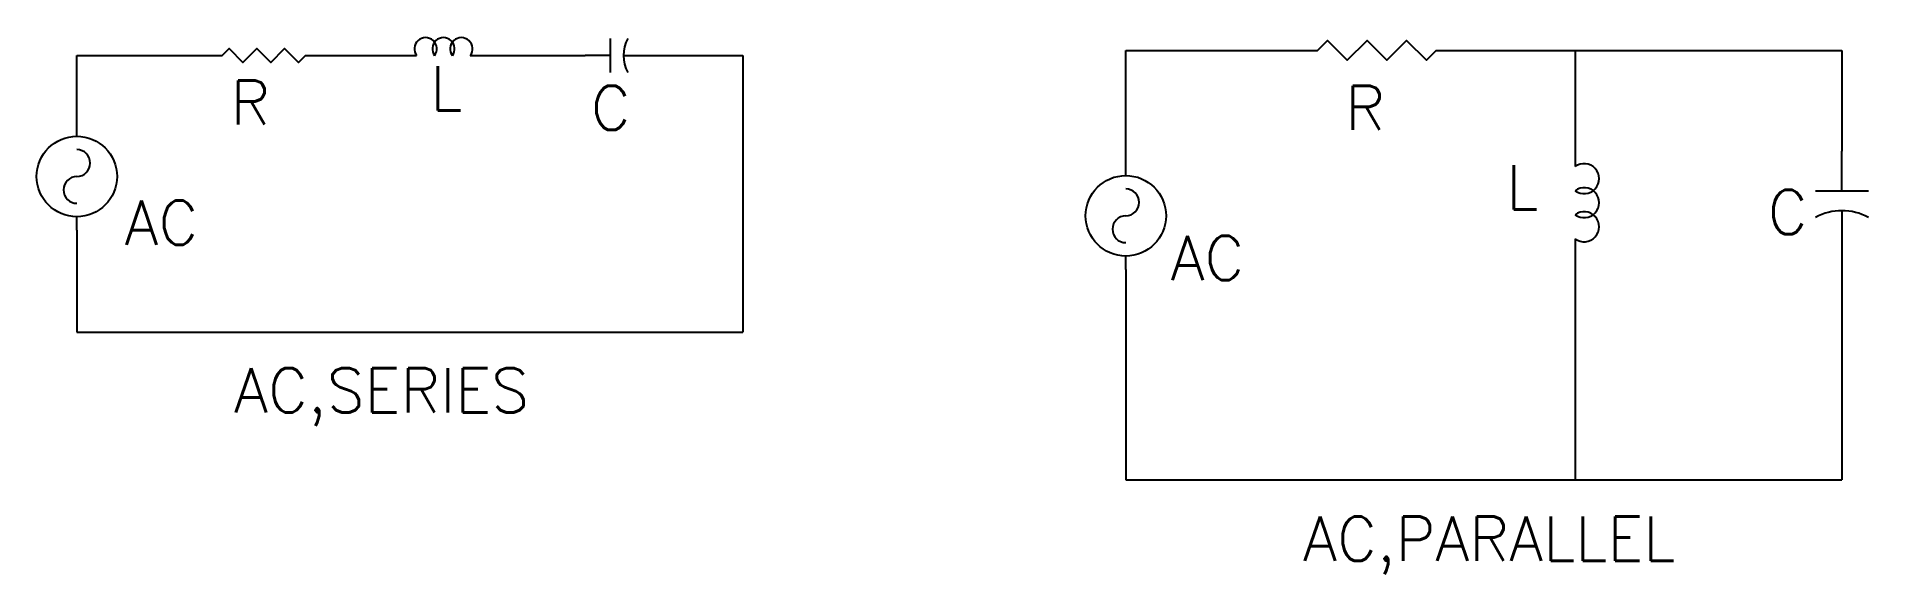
# Model space of a CAD drawing. Header units: inches. Extents: x 8 to 133, y 6 to 43.
import ezdxf

# ---------------------------------------------------------------- set-up
doc = ezdxf.new("R2010")
doc.units = ezdxf.units.IN
doc.header["$MEASUREMENT"] = 0
doc.styles.get("Standard").update_dxf_attribs({"font": 'txt.shx', "height": 3})

# ---------------------------------------------------------------- blocks, each defined once
blk = doc.blocks.new('Generator - AC')
at = {"color": 7}
for p, q in [((0, 0), (0.05, 0)), ((0.35, 0), (0.4, 0))]:
    blk.add_line(p, q, dxfattribs=at)
blk.add_circle((0.2, 0), 0.15, dxfattribs=at)
for centre, start, end in [((0.15, 0), 0, 180), ((0.25, 0), 180, 0)]:
    blk.add_arc(centre, 0.05, start, end, dxfattribs=at)
blk = doc.blocks.new('Resistor')
at = {"color": 7}
blk.add_lwpolyline([(0, 0), (0.05, 0), (0.075, 0.025), (0.125, -0.025), (0.175, 0.025), (0.225, -0.025), (0.275, 0.025), (0.325, -0.025), (0.35, 0), (0.4, 0)], dxfattribs=at)
blk = doc.blocks.new('Inductor')
at = {"color": 7}
for p, q in [((0, 0), (0.05, 0)), ((0.35, 0), (0.4, 0))]:
    blk.add_line(p, q, dxfattribs=at)
for centre in [(0.1, 0.0375), (0.2, 0.0375), (0.3, 0.0375)]:
    blk.add_arc(centre, 0.0625, 323.1301, 216.8699, dxfattribs=at)
blk = doc.blocks.new('Capacitor')
at = {"color": 7}
for p, q in [((0.15, -0.1), (0.15, 0.1)), ((0.15, 0), (0, 0)), ((0.225, 0), (0.4, 0))]:
    blk.add_line(p, q, dxfattribs=at)
blk.add_arc((0.4375, 0), 0.2125, 151.9275, 208.0725, dxfattribs=at)

msp = doc.modelspace()

# ---------------------------------------------------------------- linework, layer by layer
for p, q in [((11.06, 37.12), (11.06, 41.68)), ((11.06, 41.68), (12.77, 41.68)), ((12.77, 41.68), (19.99, 41.68)), ((27.54, 41.68), (33.56, 41.68)), ((38.42, 41.68), (45.62, 41.68)), ((50.25, 41.68), (56.35, 41.68)), ((56.35, 41.68), (56.35, 24.89)), ((82.39, 34.44), (82.39, 42.03)), ((82.39, 42.03), (94.08, 42.03)), ((104.84, 42.03), (112.94, 42.03)), ((112.94, 42.03), (112.94, 34.95)), ((112.94, 42.03), (131.08, 42.03)), ((131.08, 42.03), (131.08, 35.19)), ((11.06, 29.82), (11.06, 22.9)), ((112.94, 28.42), (112.94, 12.87)), ((131.08, 27.99), (131.08, 12.87)), ((82.39, 27.15), (82.39, 12.87)), ((56.35, 24.89), (56.35, 22.9)), ((11.06, 22.9), (56.35, 22.9)), ((82.39, 12.87), (131.08, 12.87))]:
    msp.add_line(p, q)

# ---------------------------------------------------------------- block references
for name, p, xscale, yscale, zscale in [('Inductor', (33.56, 41.68), 12.15244570447283, 12.15244570447283, 12.15244570447283), ('Capacitor', (45.62, 41.68), 11.582799589297, 11.582799589297, 11.582799589297), ('Resistor', (94.08, 42.03), 26.91230174136894, 26.91230174136894, 26.91230174136894), ('Resistor', (19.99, 41.68), 18.89325559602884, 18.89325559602884, 18.89325559602884)]:
    msp.add_blockref(name, p, dxfattribs=dict(xscale=xscale, yscale=yscale, zscale=zscale))
for name, p, xscale, yscale, zscale, rotation in [('Generator - AC', (11.06, 29.82), 18.23088827058755, 18.23088827058755, 18.23088827058755, 90), ('Inductor', (112.94, 34.95), 16.32003509357816, 16.32003509357816, 16.32003509357816, 270), ('Capacitor', (131.08, 35.19), 18.00003867816764, 18.00003867816764, 18.00003867816764, 270), ('Generator - AC', (82.39, 27.15), 18.23088827058754, 18.23088827058754, 18.23088827058755, 90)]:
    msp.add_blockref(name, p, dxfattribs=dict(xscale=xscale, yscale=yscale, zscale=zscale, rotation=rotation))

# ---------------------------------------------------------------- texts
for s, p in [('R', (21.51, 36.99)), ('L', (35.09, 37.95)), ('C', (46.02, 36.63)), ('R', (97.32, 36.63)), ('L', (108.25, 31.23)), ('C', (126.04, 29.55)), ('AC', (14.3, 28.83)), ('AC', (85.43, 26.43)), ('AC,SERIES', (21.75, 17.45)), ('AC,PARALLEL', (94.44, 7.37))]:
    msp.add_text(s, height=3).set_placement(p)

doc.saveas('drawing.dxf')
